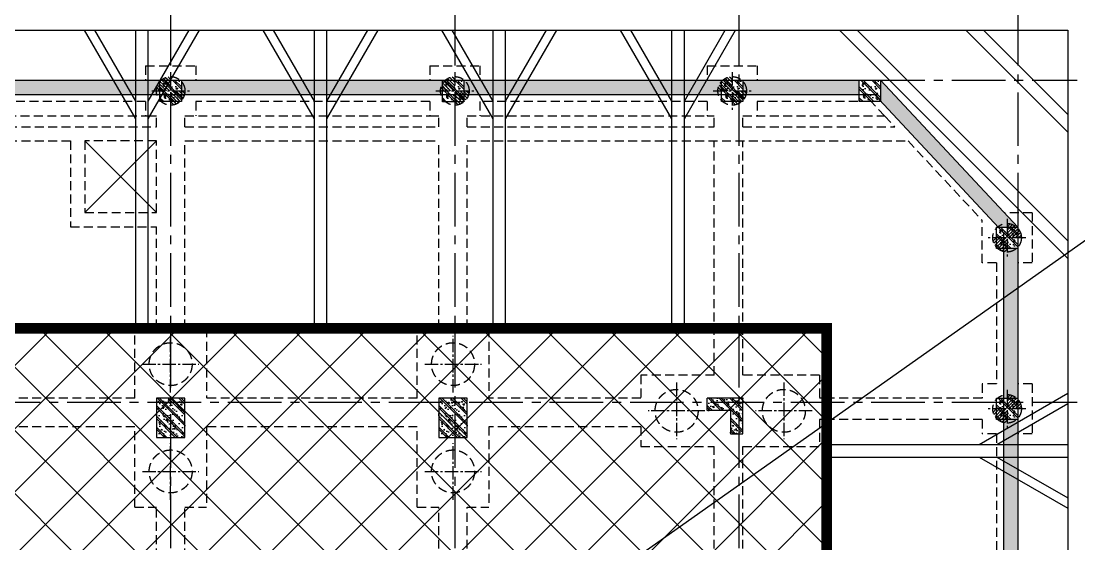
# Model space of a CAD drawing. Extents: x 71 to 3057337, y -14 to 345257.
# Drawn here: x 2999221 to 3028812, y 209821 to 224436 of the extents above; entities that cross this region are included whole.
import ezdxf

# ---------------------------------------------------------------- set-up
doc = ezdxf.new("R2010")
doc.units = 0
doc.header["$LTSCALE"] = 1000
doc.header["$MEASUREMENT"] = 0
doc.linetypes.add('CENTER2', pattern=[1.125, 0.75, -0.125, 0.125, -0.125])
doc.linetypes.add('HIDDEN', pattern=[0.375, 0.25, -0.125])
for name, color, linetype in [('03BORDER', 3, 'CONTINUOUS'), ('CDC.01.AXIS', 160, 'CENTER2'), ('CDC.04.HIDDEN', 8, 'HIDDEN'), ('CDC.05.STEEL', 4, 'CONTINUOUS'), ('CDC.09.COLUMN', 4, 'CONTINUOUS'), ('CDC.10.HATCH', 9, 'CONTINUOUS'), ('CDC.14.STEELNUM', 2, 'CONTINUOUS')]:
    doc.layers.add(name, color=color, linetype=linetype)
doc.layers.add('KCS_Plotter', color=11, linetype='CONTINUOUS', plot=False)

# ---------------------------------------------------------------- blocks, each defined once
blk = doc.blocks.new('7.95M')
at = {"layer": 'CDC.10.HATCH'}
h = blk.add_hatch(dxfattribs=at)
h.set_pattern_fill('CHAU-01', color=256, scale=80, style=0, pattern_type=2)
h.set_pattern_definition([(50, (-322187.27, 0), (573.80815, -50.20171), [60, -660]), (355, (-322187.3, 0), (-111.00107, 601.7537), [48, -528]), (100.4514, (-322139.46, -4.2), (462.8075, 551.55163), [50.99215, -560.91369]), (46.1842, (-322187.3, 160), (853.79284, -132.4152), [90, -990]), (96.6356, (-322116.1, 149), (747.73016, 779.2943), [76.48823, -841.3704]), (351.1842, (-322187.3, 160), (747.72956, 779.2949), [72, -792]), (21, (-322107.27, 120), (477.52564, -322.09511), [60, -660]), (326, (-322107.3, 120), (194.65227, 580.12004), [48, -528]), (71.4514, (-322067.5, 93.16), (672.1781, 258.0244), [50.99215, -560.91369]), (37.5, (-322187.27, 0), (9.727884, 266.315083), [0, -521.6, 0, -536, 0, -530]), (7.5, (-322187.27, 0), (210.45563, 315.52937), [0, -305.6, 0, -509.6, 0, -202]), (327.5, (-322365.67, 0), (427.05795, -18.043897), [0, -200, 0, -624, 0, -828]), (317.5, (-322445.67, 0), (466.548935, 80.083986), [0, -260, 0, -414.4, 0, -588]), (45, (-322187.27, 0), (-240.416306, 240.416306), []), (45, (-322187.27, 98), (-240.416306, 240.416306), [])])
h.paths.add_polyline_path([(1468217, -63848), (1458542, -63848), (1458542, -64248), (1468217, -64248)])
h.paths.add_polyline_path([(1476583, -63848), (1469267, -63848), (1469267, -64248), (1476583, -64248)])
h.paths.add_polyline_path([(1484393, -63848), (1477183, -63848), (1477183, -64248), (1484393, -64248)])
h.paths.add_polyline_path([(1492293, -63848), (1484993, -63848), (1484993, -64248), (1492293, -64248)])
h.paths.add_polyline_path([(1500193, -63848), (1492893, -63848), (1492893, -64248), (1500193, -64248)])
h.paths.add_polyline_path([(1508003, -63848), (1500793, -63848), (1500793, -64248), (1508003, -64248)])
h.paths.add_polyline_path([(1511853, -63848), (1508603, -63848), (1508603, -64248), (1511853, -64248)])
h.paths.add_polyline_path([(1512453, -63848), (1512453, -63848), (1512453, -64433), (1515745, -67954), (1516292, -67954)])
h = blk.add_hatch(dxfattribs=at)
h.set_pattern_fill('ANSI31', color=256, scale=500, style=0)
h.set_pattern_definition([(135, (3269256.156, 17236.047), (44.1941738, 44.1941738), [])])
edge = h.paths.add_edge_path()
edge.add_line((1492592, -63748), (1492592, -64148))
edge.add_line((1492592, -64148), (1492192, -64148))
edge.add_ellipse((1492592, -64148), major_axis=(283, 283), ratio=1, start_angle=45, end_angle=135, ccw=False)
edge = h.paths.add_edge_path()
edge.add_line((1492592, -64148), (1492992, -64148))
edge.add_ellipse((1492592, -64148), major_axis=(283, 283), ratio=1, start_angle=225, end_angle=315, ccw=False)
edge.add_line((1492592, -64548), (1492592, -64148))
h = blk.add_hatch(dxfattribs=at)
h.set_pattern_fill('CHAU-01', color=256, scale=50, angle=270, style=0, pattern_type=2)
h.set_pattern_definition([(320, (-256463.56, -371169.8), (-31.376067, -358.63009), [37.5, -412.5]), (265, (-256463.56, -371169.8), (376.09607, 69.37567), [30, -330]), (10.4514, (-256466.18, -371199.68), (344.71977, -289.25469), [31.870095, -350.571056]), (316.1842, (-256363.56, -371169.8), (-82.75951, -533.62052), [56.25, -618.75]), (6.6356, (-256370.46, -371214.26), (487.05894, -467.33135), [47.80514, -525.8565]), (261.1842, (-256363.56, -371169.8), (487.0593, -467.33097), [45, -495]), (291, (-256388.56, -371219.8), (-201.309445, -298.453526), [37.5, -412.5]), (236, (-256388.56, -371219.8), (362.57502, -121.657666), [30, -330]), (341.4514, (-256405.34, -371244.67), (161.26525, -420.111314), [31.870095, -350.571056]), (307.5, (-256463.56, -371169.8), (166.446927, -6.079928), [0, -326, 0, -335, 0, -331.25]), (277.5, (-256463.56, -371169.8), (197.205856, -131.534769), [0, -191, 0, -318.5, 0, -126.25]), (237.5, (-256463.56, -371058.3), (-11.277436, -266.911218), [0, -125, 0, -390, 0, -517.5]), (227.5, (-256463.56, -371008.3), (50.05249, -291.593085), [0, -162.5, 0, -259, 0, -367.5]), (315, (-256463.56, -371169.8), (150.26019, 150.26019), []), (315, (-256402.31, -371169.8), (150.26019, 150.26019), [])])
h.paths.add_polyline_path([(1492893, -64448), (1492293, -64448), (1492293, -63848), (1492893, -63848)])
h = blk.add_hatch(dxfattribs=at)
h.set_pattern_fill('ANSI31', color=256, scale=500, style=0)
h.set_pattern_definition([(135, (3277206.16, 17236.047), (44.1941738, 44.1941738), [])])
edge = h.paths.add_edge_path()
edge.add_line((1500542, -63748), (1500542, -64148))
edge.add_line((1500542, -64148), (1500142, -64148))
edge.add_ellipse((1500542, -64148), major_axis=(283, 283), ratio=1, start_angle=45, end_angle=135, ccw=False)
edge = h.paths.add_edge_path()
edge.add_line((1500542, -64148), (1500942, -64148))
edge.add_ellipse((1500542, -64148), major_axis=(283, 283), ratio=1, start_angle=225, end_angle=315, ccw=False)
edge.add_line((1500542, -64548), (1500542, -64148))
h = blk.add_hatch(dxfattribs=at)
h.set_pattern_fill('CHAU-01', color=256, scale=50, angle=270, style=0, pattern_type=2)
h.set_pattern_definition([(320, (-248563.56, -371169.85), (-31.376067, -358.63009), [37.5, -412.5]), (265, (-248563.56, -371169.85), (376.09607, 69.37567), [30, -330]), (10.4514, (-248566.17, -371199.73), (344.71977, -289.25469), [31.870095, -350.571056]), (316.1842, (-248463.56, -371169.85), (-82.75951, -533.62052), [56.25, -618.75]), (6.6356, (-248470.45, -371214.3), (487.05894, -467.33135), [47.80514, -525.8565]), (261.1842, (-248463.56, -371169.85), (487.0593, -467.33097), [45, -495]), (291, (-248488.56, -371219.85), (-201.309445, -298.453526), [37.5, -412.5]), (236, (-248488.56, -371219.85), (362.57502, -121.657666), [30, -330]), (341.4514, (-248505.33, -371244.72), (161.26525, -420.111314), [31.870095, -350.571056]), (307.5, (-248563.56, -371169.85), (166.446927, -6.079928), [0, -326, 0, -335, 0, -331.25]), (277.5, (-248563.56, -371169.85), (197.205856, -131.534769), [0, -191, 0, -318.5, 0, -126.25]), (237.5, (-248563.56, -371058.35), (-11.277436, -266.911218), [0, -125, 0, -390, 0, -517.5]), (227.5, (-248563.56, -371008.35), (50.05249, -291.593085), [0, -162.5, 0, -259, 0, -367.5]), (315, (-248563.56, -371169.85), (150.26019, 150.26019), []), (315, (-248502.3, -371169.85), (150.26019, 150.26019), [])])
h.paths.add_polyline_path([(1500793, -64449), (1500193, -64449), (1500193, -63849), (1500793, -63849)])
h = blk.add_hatch(dxfattribs=at)
h.set_pattern_fill('ANSI31', color=256, scale=500, style=0)
h.set_pattern_definition([(135, (3284966.1, 17236.047), (44.1941738, 44.1941738), [])])
edge = h.paths.add_edge_path()
edge.add_line((1508302, -63748), (1508302, -64148))
edge.add_line((1508302, -64148), (1507902, -64148))
edge.add_ellipse((1508302, -64148), major_axis=(283, 283), ratio=1, start_angle=45, end_angle=135, ccw=False)
edge = h.paths.add_edge_path()
edge.add_line((1508302, -64148), (1508702, -64148))
edge.add_ellipse((1508302, -64148), major_axis=(283, 283), ratio=1, start_angle=225, end_angle=315, ccw=False)
edge.add_line((1508302, -64548), (1508302, -64148))
h = blk.add_hatch(dxfattribs=at)
h.set_pattern_fill('CHAU-01', color=256, scale=50, angle=270, style=0, pattern_type=2)
h.set_pattern_definition([(320, (-240753.62, -371169.63), (-31.376067, -358.63009), [37.5, -412.5]), (265, (-240753.6, -371169.63), (376.09607, 69.37567), [30, -330]), (10.4514, (-240756.23, -371199.52), (344.71977, -289.25469), [31.870095, -350.571056]), (316.1842, (-240653.6, -371169.63), (-82.75951, -533.62052), [56.25, -618.75]), (6.6356, (-240660.5, -371214.1), (487.05894, -467.33135), [47.80514, -525.8565]), (261.1842, (-240653.6, -371169.63), (487.0593, -467.33097), [45, -495]), (291, (-240678.62, -371219.63), (-201.309445, -298.453526), [37.5, -412.5]), (236, (-240678.6, -371219.63), (362.57502, -121.657666), [30, -330]), (341.4514, (-240695.4, -371244.5), (161.26525, -420.111314), [31.870095, -350.571056]), (307.5, (-240753.62, -371169.63), (166.446927, -6.079928), [0, -326, 0, -335, 0, -331.25]), (277.5, (-240753.62, -371169.63), (197.205856, -131.534769), [0, -191, 0, -318.5, 0, -126.25]), (237.5, (-240753.62, -371058.13), (-11.277436, -266.911218), [0, -125, 0, -390, 0, -517.5]), (227.5, (-240753.62, -371008.13), (50.05249, -291.593085), [0, -162.5, 0, -259, 0, -367.5]), (315, (-240753.62, -371169.63), (150.26019, 150.26019), []), (315, (-240692.37, -371169.63), (150.26019, 150.26019), [])])
h.paths.add_polyline_path([(1508603, -64448), (1508003, -64448), (1508003, -63848), (1508603, -63848)])
h = blk.add_hatch(dxfattribs=at)
h.set_pattern_fill('CHAU-01', color=256, scale=50, angle=270, style=0, pattern_type=2)
h.set_pattern_definition([(320, (-236903.35, -371169), (-31.376067, -358.63009), [37.5, -412.5]), (265, (-236903.35, -371169), (376.09607, 69.37567), [30, -330]), (10.4514, (-236905.97, -371198.9), (344.71977, -289.25469), [31.870095, -350.571056]), (316.1842, (-236803.35, -371169), (-82.75951, -533.62052), [56.25, -618.75]), (6.6356, (-236810.25, -371213.47), (487.05894, -467.33135), [47.80514, -525.8565]), (261.1842, (-236803.35, -371169), (487.0593, -467.33097), [45, -495]), (291, (-236828.35, -371219), (-201.309445, -298.453526), [37.5, -412.5]), (236, (-236828.35, -371219), (362.57502, -121.657666), [30, -330]), (341.4514, (-236845.13, -371243.87), (161.26525, -420.111314), [31.870095, -350.571056]), (307.5, (-236903.35, -371169), (166.446927, -6.079928), [0, -326, 0, -335, 0, -331.25]), (277.5, (-236903.35, -371169), (197.205856, -131.534769), [0, -191, 0, -318.5, 0, -126.25]), (237.5, (-236903.35, -371057.5), (-11.277436, -266.911218), [0, -125, 0, -390, 0, -517.5]), (227.5, (-236903.35, -371007.5), (50.05249, -291.593085), [0, -162.5, 0, -259, 0, -367.5]), (315, (-236903.35, -371169), (150.26019, 150.26019), []), (315, (-236842.1, -371169), (150.26019, 150.26019), [])])
h.paths.add_polyline_path([(1512453, -64448), (1511853, -64448), (1511853, -63848), (1512453, -63848)])
h = blk.add_hatch(dxfattribs=at)
h.set_pattern_fill('ANSI31', color=256, scale=500, style=0)
h.set_pattern_definition([(45, (-260671.23, 13130.36), (-44.1941738, 44.1941738), [])])
h.paths.add_polyline_path([(1515992, -67854), (1515992, -68254), (1516392, -68254, 0.414214)])
h.paths.add_polyline_path([(1515992, -68254), (1515592, -68254, 0.414214), (1515992, -68654)])
h = blk.add_hatch(dxfattribs=at)
h.set_pattern_fill('CHAU-01', color=256, scale=50, angle=270, style=0, pattern_type=2)
h.set_pattern_definition([(320, (-233063.9, -375275.27), (-31.376067, -358.63009), [37.5, -412.5]), (265, (-233063.9, -375275.27), (376.09607, 69.37567), [30, -330]), (10.4514, (-233066.5, -375305.16), (344.71977, -289.25469), [31.870095, -350.571056]), (316.1842, (-232963.9, -375275.27), (-82.75951, -533.62052), [56.25, -618.75]), (6.6356, (-232970.8, -375319.74), (487.05894, -467.33135), [47.80514, -525.8565]), (261.1842, (-232963.9, -375275.27), (487.0593, -467.33097), [45, -495]), (291, (-232988.9, -375325.27), (-201.309445, -298.453526), [37.5, -412.5]), (236, (-232988.9, -375325.27), (362.57502, -121.657666), [30, -330]), (341.4514, (-233005.67, -375350.14), (161.26525, -420.111314), [31.870095, -350.571056]), (307.5, (-233063.9, -375275.27), (166.446927, -6.079928), [0, -326, 0, -335, 0, -331.25]), (277.5, (-233063.9, -375275.27), (197.205856, -131.534769), [0, -191, 0, -318.5, 0, -126.25]), (237.5, (-233063.9, -375163.77), (-11.277436, -266.911218), [0, -125, 0, -390, 0, -517.5]), (227.5, (-233063.9, -375113.77), (50.05249, -291.593085), [0, -162.5, 0, -259, 0, -367.5]), (315, (-233063.9, -375275.27), (150.26019, 150.26019), []), (315, (-233002.65, -375275.27), (150.26019, 150.26019), [])])
h.paths.add_polyline_path([(1516292, -68554), (1515692, -68554), (1515692, -67954), (1516292, -67954)])
h = blk.add_hatch(dxfattribs=at)
h.set_pattern_fill('CHAU-01', color=256, scale=80, style=0, pattern_type=2)
h.set_pattern_definition([(50, (-322187.27, -95344.57), (573.80815, -50.20171), [60, -660]), (355, (-322187.3, -95344.6), (-111.00107, 601.7537), [48, -528]), (100.4514, (-322139.46, -95348.76), (462.8075, 551.55163), [50.99215, -560.91369]), (46.1842, (-322187.3, -95184.6), (853.79284, -132.4152), [90, -990]), (96.6356, (-322116.1, -95195.6), (747.73016, 779.2943), [76.48823, -841.3704]), (351.1842, (-322187.3, -95184.6), (747.72956, 779.2949), [72, -792]), (21, (-322107.27, -95224.57), (477.52564, -322.09511), [60, -660]), (326, (-322107.3, -95224.6), (194.65227, 580.12004), [48, -528]), (71.4514, (-322067.5, -95251.4), (672.1781, 258.0244), [50.99215, -560.91369]), (37.5, (-322187.27, -95344.57), (9.727884, 266.315083), [0, -521.6, 0, -536, 0, -530]), (7.5, (-322187.27, -95344.57), (210.45563, 315.52937), [0, -305.6, 0, -509.6, 0, -202]), (327.5, (-322365.67, -95344.57), (427.05795, -18.043897), [0, -200, 0, -624, 0, -828]), (317.5, (-322445.67, -95344.57), (466.548935, 80.083986), [0, -260, 0, -414.4, 0, -588]), (45, (-322187.27, -95344.57), (-240.416306, 240.416306), []), (45, (-322187.27, -95246.57), (-240.416306, 240.416306), [])])
h.paths.add_polyline_path([(1516293, -103813), (1515893, -103813), (1515894, -110158), (1516294, -110158)])
h.paths.add_polyline_path([(1516293, -96348), (1515893, -96348), (1515893, -103213), (1516293, -103213)])
h.paths.add_polyline_path([(1516293, -87748), (1515893, -87748), (1515893, -95748), (1516293, -95748)])
h.paths.add_polyline_path([(1516293, -80497), (1515893, -80497), (1515893, -87148), (1516293, -87148)])
h.paths.add_polyline_path([(1516293, -73338), (1515893, -73338), (1515893, -79897), (1516293, -79897)])
h.paths.add_polyline_path([(1516292, -68554), (1515892, -68554), (1515893, -72738), (1516293, -72738)])
h.paths.add_polyline_path([(1516294, -116048), (1516294, -116048), (1516294, -116648), (1516294, -116648)])
h = blk.add_hatch(dxfattribs=at)
h.set_pattern_fill('CHAU-01', color=256, scale=50, style=0, pattern_type=2)
h.set_pattern_definition([(130, (3241572.2, 0), (-358.63009, -31.376067), [37.5, -412.5]), (185, (3241572.2, 0), (69.37567, 376.09607), [30, -330]), (79.5486, (3241542.33, -2.6), (-289.25469, 344.71977), [31.870095, -350.571056]), (133.8158, (3241572.2, 100), (-533.62052, -82.75951), [56.25, -618.75]), (83.3644, (3241527.75, 93.1), (-467.33135, 487.05894), [47.80514, -525.8565]), (188.8158, (3241572.2, 100), (-467.33097, 487.0593), [45, -495]), (159, (3241522.2, 75), (-298.453526, -201.309445), [37.5, -412.5]), (214, (3241522.2, 75), (-121.657666, 362.57502), [30, -330]), (108.5486, (3241497.34, 58.22), (-420.111314, 161.26525), [31.870095, -350.571056]), (142.5, (3241572.21, 0), (-6.079928, 166.446927), [0, -326, 0, -335, 0, -331.25]), (172.5, (3241572.21, 0), (-131.534769, 197.205856), [0, -191, 0, -318.5, 0, -126.25]), (212.5, (3241683.71, 0), (-266.911218, -11.277436), [0, -125, 0, -390, 0, -517.5]), (222.5, (3241733.71, 0), (-291.593085, 50.05249), [0, -162.5, 0, -259, 0, -367.5]), (135, (3241572.21, 0), (150.26019, 150.26019), []), (135, (3241572.21, 61.25), (150.26019, 150.26019), [])])
h.paths.add_polyline_path([(1492642, -72738), (1492992, -72738), (1492992, -72848), (1492642, -72848)])
h.paths.add_polyline_path([(1492642, -72848), (1492992, -72848), (1492992, -73838), (1492642, -73838)])
h.paths.add_polyline_path([(1492192, -72848), (1492642, -72848), (1492642, -73838), (1492192, -73838)])
h.paths.add_polyline_path([(1492192, -72738), (1492642, -72738), (1492642, -72848), (1492192, -72848)])
h = blk.add_hatch(dxfattribs=at)
h.set_pattern_fill('CHAU-01', color=256, scale=50, style=0, pattern_type=2)
h.set_pattern_definition([(130, (3249472.2, 0), (-358.63009, -31.376067), [37.5, -412.5]), (185, (3249472.2, 0), (69.37567, 376.09607), [30, -330]), (79.5486, (3249442.3, -2.6), (-289.25469, 344.71977), [31.870095, -350.571056]), (133.8158, (3249472.2, 100), (-533.62052, -82.75951), [56.25, -618.75]), (83.3644, (3249427.73, 93.1), (-467.33135, 487.05894), [47.80514, -525.8565]), (188.8158, (3249472.2, 100), (-467.33097, 487.0593), [45, -495]), (159, (3249422.2, 75), (-298.453526, -201.309445), [37.5, -412.5]), (214, (3249422.2, 75), (-121.657666, 362.57502), [30, -330]), (108.5486, (3249397.32, 58.22), (-420.111314, 161.26525), [31.870095, -350.571056]), (142.5, (3249472.2, 0), (-6.079928, 166.446927), [0, -326, 0, -335, 0, -331.25]), (172.5, (3249472.2, 0), (-131.534769, 197.205856), [0, -191, 0, -318.5, 0, -126.25]), (212.5, (3249583.7, 0), (-266.911218, -11.277436), [0, -125, 0, -390, 0, -517.5]), (222.5, (3249633.7, 0), (-291.593085, 50.05249), [0, -162.5, 0, -259, 0, -367.5]), (135, (3249472.2, 0), (150.26019, 150.26019), []), (135, (3249472.2, 61.25), (150.26019, 150.26019), [])])
h.paths.add_polyline_path([(1500542, -72738), (1500892, -72738), (1500892, -72848), (1500542, -72848)])
h.paths.add_polyline_path([(1500542, -72848), (1500892, -72848), (1500892, -73838), (1500542, -73838)])
h.paths.add_polyline_path([(1500092, -72848), (1500542, -72848), (1500542, -73838), (1500092, -73838)])
h.paths.add_polyline_path([(1500092, -72738), (1500542, -72738), (1500542, -72848), (1500092, -72848)])
h = blk.add_hatch(dxfattribs=at)
h.set_pattern_fill('CHAU-01', color=256, scale=50, style=0, pattern_type=2)
h.set_pattern_definition([(130, (3249172.2, 0), (-358.63009, -31.376067), [37.5, -412.5]), (185, (3249172.2, 0), (69.37567, 376.09607), [30, -330]), (79.5486, (3249142.3, -2.6), (-289.25469, 344.71977), [31.870095, -350.571056]), (133.8158, (3249172.2, 100), (-533.62052, -82.75951), [56.25, -618.75]), (83.3644, (3249127.73, 93.1), (-467.33135, 487.05894), [47.80514, -525.8565]), (188.8158, (3249172.2, 100), (-467.33097, 487.0593), [45, -495]), (159, (3249122.2, 75), (-298.453526, -201.309445), [37.5, -412.5]), (214, (3249122.2, 75), (-121.657666, 362.57502), [30, -330]), (108.5486, (3249097.32, 58.22), (-420.111314, 161.26525), [31.870095, -350.571056]), (142.5, (3249172.2, 0), (-6.079928, 166.446927), [0, -326, 0, -335, 0, -331.25]), (172.5, (3249172.2, 0), (-131.534769, 197.205856), [0, -191, 0, -318.5, 0, -126.25]), (212.5, (3249283.7, 0), (-266.911218, -11.277436), [0, -125, 0, -390, 0, -517.5]), (222.5, (3249333.7, 0), (-291.593085, 50.05249), [0, -162.5, 0, -259, 0, -367.5]), (135, (3249172.2, 0), (150.26019, 150.26019), []), (135, (3249172.2, 61.25), (150.26019, 150.26019), [])])
h.paths.add_polyline_path([(1508492, -72848), (1508602, -72848), (1508602, -73738), (1508492, -73738)])
h.paths.add_polyline_path([(1507602, -72848), (1508492, -72848), (1508492, -73738), (1508252, -73738), (1508252, -73088), (1507602, -73088)])
h.paths.add_polyline_path([(1507602, -72738), (1508492, -72738), (1508492, -72848), (1507602, -72848)])
h.paths.add_polyline_path([(1508492, -72738), (1508602, -72738), (1508602, -72848), (1508492, -72848)])
h = blk.add_hatch(dxfattribs=at)
h.set_pattern_fill('ANSI31', color=256, scale=500, style=0)
h.set_pattern_definition([(45, (-260671.1, 8346.546), (-44.1941738, 44.1941738), [])])
h.paths.add_polyline_path([(1515993, -72638), (1515993, -73038), (1516393, -73038, 0.414214)])
h.paths.add_polyline_path([(1515993, -73038), (1515593, -73038, 0.414214), (1515993, -73438)])
h = blk.add_hatch(dxfattribs=at)
h.set_pattern_fill('CHAU-01', color=256, scale=50, angle=270, style=0, pattern_type=2)
h.set_pattern_definition([(320, (-233063.76, -380059.08), (-31.376067, -358.63009), [37.5, -412.5]), (265, (-233063.76, -380059.1), (376.09607, 69.37567), [30, -330]), (10.4514, (-233066.38, -380088.97), (344.71977, -289.25469), [31.870095, -350.571056]), (316.1842, (-232963.76, -380059.1), (-82.75951, -533.62052), [56.25, -618.75]), (6.6356, (-232970.66, -380103.55), (487.05894, -467.33135), [47.80514, -525.8565]), (261.1842, (-232963.76, -380059.1), (487.0593, -467.33097), [45, -495]), (291, (-232988.76, -380109.08), (-201.309445, -298.453526), [37.5, -412.5]), (236, (-232988.76, -380109.1), (362.57502, -121.657666), [30, -330]), (341.4514, (-233005.54, -380133.95), (161.26525, -420.111314), [31.870095, -350.571056]), (307.5, (-233063.76, -380059.08), (166.446927, -6.079928), [0, -326, 0, -335, 0, -331.25]), (277.5, (-233063.76, -380059.08), (197.205856, -131.534769), [0, -191, 0, -318.5, 0, -126.25]), (237.5, (-233063.76, -379947.58), (-11.277436, -266.911218), [0, -125, 0, -390, 0, -517.5]), (227.5, (-233063.76, -379897.58), (50.05249, -291.593085), [0, -162.5, 0, -259, 0, -367.5]), (315, (-233063.76, -380059.08), (150.26019, 150.26019), []), (315, (-233002.51, -380059.08), (150.26019, 150.26019), [])])
h.paths.add_polyline_path([(1516293, -73338), (1515693, -73338), (1515693, -72738), (1516293, -72738)])
at = {"layer": 'CDC.01.AXIS', "ltscale": 2}
for p, q in [((1492592, -61938), (1492592, -120474)), ((1500542, -61938), (1500542, -120474)), ((1508492, -61938), (1508492, -120474)), ((1516292, -61938), (1516292, -120474)), ((1410944, -63847), (1517957, -63847)), ((1410944, -72848), (1517957, -72848))]:
    blk.add_line(p, q, dxfattribs=at)
at = {"layer": 'CDC.01.AXIS', "ltscale": 0.5}
for p, q in [((1492592, -63620), (1492592, -64676)), ((1500542, -63620), (1500542, -64676)), ((1508302, -63620), (1508302, -64676)), ((1492064, -64148), (1493120, -64148)), ((1500014, -64148), (1501070, -64148)), ((1507774, -64148), (1508830, -64148)), ((1515992, -67726), (1515992, -68782)), ((1516520, -68254), (1515464, -68254)), ((1492592, -72580), (1492592, -70996)), ((1500492, -72580), (1500492, -70996)), ((1491800, -71788), (1493384, -71788)), ((1499700, -71788), (1501284, -71788)), ((1506747, -72302), (1506747, -73886)), ((1509747, -72302), (1509747, -73886)), ((1515993, -72510), (1515993, -73566)), ((1516521, -73038), (1515465, -73038)), ((1507539, -73094), (1505955, -73094)), ((1510539, -73094), (1508955, -73094)), ((1492592, -75580), (1492592, -73996)), ((1500492, -75580), (1500492, -73996)), ((1491800, -74788), (1493384, -74788)), ((1499700, -74788), (1501284, -74788))]:
    blk.add_line(p, q, dxfattribs=at)
at = {"layer": 'CDC.04.HIDDEN'}
for p, q in [((1491892, -63448), (1491892, -63848)), ((1491892, -63448), (1493292, -63448)), ((1493292, -63448), (1493292, -63848)), ((1499842, -63448), (1499842, -63848)), ((1499842, -63448), (1501242, -63448)), ((1501242, -63448), (1501242, -63848)), ((1507602, -63448), (1507602, -63848)), ((1507602, -63448), (1509002, -63448)), ((1509002, -63448), (1509002, -63848)), ((1491892, -64448), (1485392, -64448)), ((1491892, -64448), (1491892, -64848)), ((1493292, -64448), (1493292, -64848)), ((1499842, -64448), (1493292, -64448)), ((1499842, -64448), (1499842, -64848)), ((1501242, -64448), (1501242, -64848)), ((1507602, -64448), (1501242, -64448)), ((1507602, -64448), (1507602, -64848)), ((1509002, -64448), (1509002, -64848)), ((1512193, -64448), (1509002, -64448)), ((1512567, -64848), (1512193, -64448)), ((1485392, -64848), (1492192, -64848)), ((1491892, -64848), (1492192, -64848)), ((1492192, -65148), (1492192, -64848)), ((1492992, -64848), (1493292, -64848)), ((1492992, -65148), (1492992, -64848)), ((1492992, -64848), (1500092, -64848)), ((1499842, -64848), (1500092, -64848)), ((1500092, -65148), (1500092, -64848)), ((1500892, -64848), (1501242, -64848)), ((1500892, -65148), (1500892, -64848)), ((1500892, -64848), (1507802, -64848)), ((1507602, -64848), (1507802, -64848)), ((1507802, -65148), (1507802, -64848)), ((1508602, -64848), (1509002, -64848)), ((1508602, -65148), (1508602, -64848)), ((1508602, -64848), (1512567, -64848)), ((1512567, -64848), (1512848, -65148)), ((1485042, -65148), (1492192, -65148)), ((1492992, -65148), (1500092, -65148)), ((1500892, -65148), (1507802, -65148)), ((1508602, -65148), (1512848, -65148)), ((1485042, -65548), (1489792, -65548)), ((1489792, -65548), (1489792, -67948)), ((1492992, -70788), (1492992, -65548)), ((1492992, -65548), (1500092, -65548)), ((1500092, -70788), (1500092, -65548)), ((1500892, -70788), (1500892, -65548)), ((1500892, -65548), (1513222, -65548)), ((1507802, -72094), (1507802, -65548)), ((1508602, -72094), (1508602, -65548)), ((1513222, -65548), (1515292, -67763)), ((1516692, -67554), (1515918, -67554)), ((1516692, -67554), (1516692, -68954)), ((1489792, -67948), (1492192, -67948)), ((1492192, -70788), (1492192, -67948)), ((1515292, -68954), (1515292, -67763)), ((1515692, -68954), (1515292, -68954)), ((1515692, -68954), (1515693, -72338)), ((1516692, -68954), (1516292, -68954)), ((1491592, -72738), (1491592, -70788)), ((1491592, -70788), (1492192, -70788)), ((1492992, -70788), (1493592, -70788)), ((1493592, -70788), (1493592, -72738)), ((1499492, -72738), (1499492, -70788)), ((1499492, -70788), (1500092, -70788)), ((1500892, -70788), (1501492, -70788)), ((1501492, -70788), (1501492, -72738)), ((1507802, -72094), (1505747, -72094)), ((1505747, -72094), (1505747, -72738)), ((1510747, -72094), (1508602, -72094)), ((1510747, -72094), (1510747, -72738)), ((1515693, -72338), (1515293, -72338)), ((1515293, -72338), (1515293, -72738)), ((1516693, -72338), (1516293, -72338)), ((1516693, -72338), (1516693, -73738)), ((1491592, -72738), (1485692, -72738)), ((1499492, -72738), (1493592, -72738)), ((1505747, -72738), (1501492, -72738)), ((1515293, -72738), (1510747, -72738)), ((1515293, -73338), (1510747, -73338)), ((1510747, -73338), (1510747, -74094)), ((1515293, -73338), (1515293, -73738)), ((1491592, -73538), (1485692, -73538)), ((1491592, -75788), (1491592, -73538)), ((1499492, -73538), (1493592, -73538)), ((1493592, -73538), (1493592, -75788)), ((1499492, -75788), (1499492, -73538)), ((1505747, -73538), (1501492, -73538)), ((1501492, -73538), (1501492, -75788)), ((1505747, -73538), (1505747, -74094)), ((1515693, -73738), (1515293, -73738)), ((1515693, -73738), (1515693, -79498)), ((1516693, -73738), (1516293, -73738)), ((1505747, -74094), (1507802, -74094)), ((1507802, -79198), (1507802, -74094)), ((1508602, -79198), (1508602, -74094)), ((1508602, -74094), (1510747, -74094)), ((1491592, -75788), (1492192, -75788)), ((1492192, -77948), (1492192, -75788)), ((1492992, -77948), (1492992, -75788)), ((1492992, -75788), (1493592, -75788)), ((1499492, -75788), (1500092, -75788)), ((1500092, -79198), (1500092, -75788)), ((1500892, -79198), (1500892, -75788)), ((1500892, -75788), (1501492, -75788))]:
    blk.add_line(p, q, dxfattribs=at)
blk.add_lwpolyline([(1492192, -65548), (1490192, -65548), (1490192, -67548), (1492192, -67548)], close=True, dxfattribs=at)
for centre, radius in [((1492592, -64148), 400), ((1500542, -64148), 400), ((1508302, -64148), 400), ((1515992, -68254), 400), ((1492592, -71788), 600), ((1500492, -71788), 600), ((1506747, -73094), 600), ((1509747, -73094), 600), ((1515993, -73038), 400), ((1492592, -74788), 600), ((1500492, -74788), 600)]:
    blk.add_circle(centre, radius, dxfattribs=at)
at = {"layer": 'CDC.09.COLUMN'}
for p, q in [((1416077, -63848), (1512453, -63848)), ((1512453, -63848), (1516292, -67954)), ((1416250, -64248), (1512279, -64248)), ((1512279, -64248), (1515892, -68112)), ((1516292, -67954), (1516294, -118538)), ((1515892, -68112), (1515894, -119138))]:
    blk.add_line(p, q, dxfattribs=at)
at = {"layer": 'CDC.09.COLUMN', "ltscale": 2000}
for p, q in [((1508602, -72738), (1507602, -72738)), ((1507602, -73088), (1507602, -72738)), ((1508602, -73738), (1508602, -72738)), ((1508252, -73088), (1507602, -73088)), ((1508252, -73088), (1508252, -73738)), ((1508252, -73738), (1508602, -73738))]:
    blk.add_line(p, q, dxfattribs=at)
for points in [[(1492893, -63848), (1492893, -64448), (1492293, -64448), (1492293, -63848)], [(1500793, -63849), (1500793, -64449), (1500193, -64449), (1500193, -63849)], [(1508603, -63848), (1508603, -64448), (1508003, -64448), (1508003, -63848)], [(1512453, -63848), (1512453, -64448), (1511853, -64448), (1511853, -63848)], [(1516292, -67954), (1516292, -68554), (1515692, -68554), (1515692, -67954)], [(1492192, -72738), (1492192, -73838), (1492992, -73838), (1492992, -72738)], [(1500092, -72738), (1500092, -73838), (1500892, -73838), (1500892, -72738)], [(1516293, -72738), (1516293, -73338), (1515693, -73338), (1515693, -72738)]]:
    blk.add_lwpolyline(points, close=True, dxfattribs=at)
at = {"layer": 'CDC.10.HATCH'}
for p, q in [((1492192, -65548), (1490192, -67548)), ((1492192, -67548), (1490192, -65548))]:
    blk.add_line(p, q, dxfattribs=at)

msp = doc.modelspace()

# ---------------------------------------------------------------- hatches: boundary and pattern name
at = {"layer": 'CDC.10.HATCH'}
h = msp.add_hatch(dxfattribs=at)
h.set_pattern_fill('ANSI37', color=256, scale=10000, style=0)
h.paths.add_polyline_path([(3021754.1, 215846), (2926854.2, 215846), (2926854.2, 173926.5), (3021754.1, 173926.5)])
h.paths.add_polyline_path([(3014304.1, 209270.9), (3014304.1, 180225.7), (2934235.7, 180225.7), (2934235.7, 209270.9)], flags=16)
h.paths.add_polyline_path([(2958056.3, 176259.2), (2989134.8, 176259.2), (2989134.8, 179575.9), (2958056.3, 179575.9)], flags=24)
h.paths.add_polyline_path([(2958056.3, 209627.9), (2989134.8, 209627.9), (2989134.8, 212944.6), (2958056.3, 212944.6)], flags=24)
h.paths.add_polyline_path([(2950948.3, 200176.7), (2953299.4, 200176.7), (2953299.4, 203126.5), (2950948.3, 203126.5)], flags=8)
h.paths.add_polyline_path([(2927467.8, 194828.5), (2931664.8, 194828.5), (2931664.8, 195594.4), (2927467.8, 195594.4)], flags=24)
h.paths.add_polyline_path([(2927467.8, 195833.8), (2931664.8, 195833.8), (2931664.8, 196599.7), (2927467.8, 196599.7)], flags=24)
h.paths.add_polyline_path([(2958056.3, 193387.1), (2989134.8, 193387.1), (2989134.8, 196703.8), (2958056.3, 196703.8)], flags=8)

# ---------------------------------------------------------------- linework, layer by layer
at = {"layer": 'CDC.05.STEEL', "linetype": 'Continuous'}
for p, q in [((2921772.5, 224185.6), (3028504.3, 224185.6)), ((3028504.3, 217796.5), (3022115.2, 224185.6)), ((3028504.3, 218291.5), (3022610.2, 224185.6)), ((3028504.3, 221332.1), (3025650.7, 224185.6)), ((3028504.3, 221827), (3026145.7, 224185.6)), ((3028504.3, 224185.6), (3028504.3, 166096.3))]:
    msp.add_line(p, q, dxfattribs=at)
at = {"layer": 'CDC.05.STEEL', "color": 4}
for p, q in [((3002425.4, 221702.6), (3000992.6, 224185.6)), ((3002425.4, 222202.8), (3001281.2, 224185.6)), ((3002425.4, 215846), (3002425.4, 224185.6)), ((3002775.4, 215846), (3002775.4, 224185.6)), ((3002775.4, 222202.8), (3003919.6, 224185.6)), ((3002775.4, 221702.6), (3004208.2, 224185.6)), ((3007425.4, 221702.6), (3005992.6, 224185.6)), ((3007425.4, 222202.8), (3006281.2, 224185.6)), ((3007425.4, 215846), (3007425.4, 224185.6)), ((3007775.4, 215846), (3007775.4, 224185.6)), ((3007775.4, 222202.8), (3008919.6, 224185.6)), ((3007775.4, 221702.6), (3009208.2, 224185.6)), ((3012425.4, 221702.6), (3010992.6, 224185.6)), ((3012425.4, 222202.8), (3011281.2, 224185.6)), ((3012425.4, 215846), (3012425.4, 224185.6)), ((3012775.4, 215846), (3012775.4, 224185.6)), ((3012775.4, 222202.8), (3013919.6, 224185.6)), ((3012775.4, 221702.6), (3014208.2, 224185.6)), ((3017425.4, 221702.6), (3015992.6, 224185.6)), ((3017425.4, 222202.8), (3016281.2, 224185.6)), ((3017425.4, 215846), (3017425.4, 224185.6)), ((3017775.4, 215846), (3017775.4, 224185.6)), ((3017775.4, 222202.8), (3018919.6, 224185.6)), ((3017775.4, 221702.6), (3019208.2, 224185.6)), ((3026021.3, 212596.9), (3028504.3, 214029.7)), ((3026521.5, 212596.9), (3028504.3, 213741.1)), ((3021754.1, 212596.9), (3028504.3, 212596.9)), ((3021754.1, 212246.9), (3028504.3, 212246.9)), ((3026021.3, 212246.9), (3028504.3, 210814.2)), ((3026521.5, 212246.9), (3028504.3, 211102.8))]:
    msp.add_line(p, q, dxfattribs=at)
at = {"layer": 'CDC.14.STEELNUM', "const_width": 300}
msp.add_lwpolyline([(2926854.2, 215846), (3021754.1, 215846), (3021754.1, 173926.5), (2926854.2, 173926.5), (2926854.2, 215846)], dxfattribs=at)
at = {"layer": 'KCS_Plotter'}
msp.add_line((2905956.6, 131416.7), (3057336.6, 238336.7), dxfattribs=at)

# ---------------------------------------------------------------- block references
at = {"layer": '03BORDER'}
msp.add_blockref('7.95M', (1510811.7, 286633.9), dxfattribs=at)

doc.saveas('drawing.dxf')
